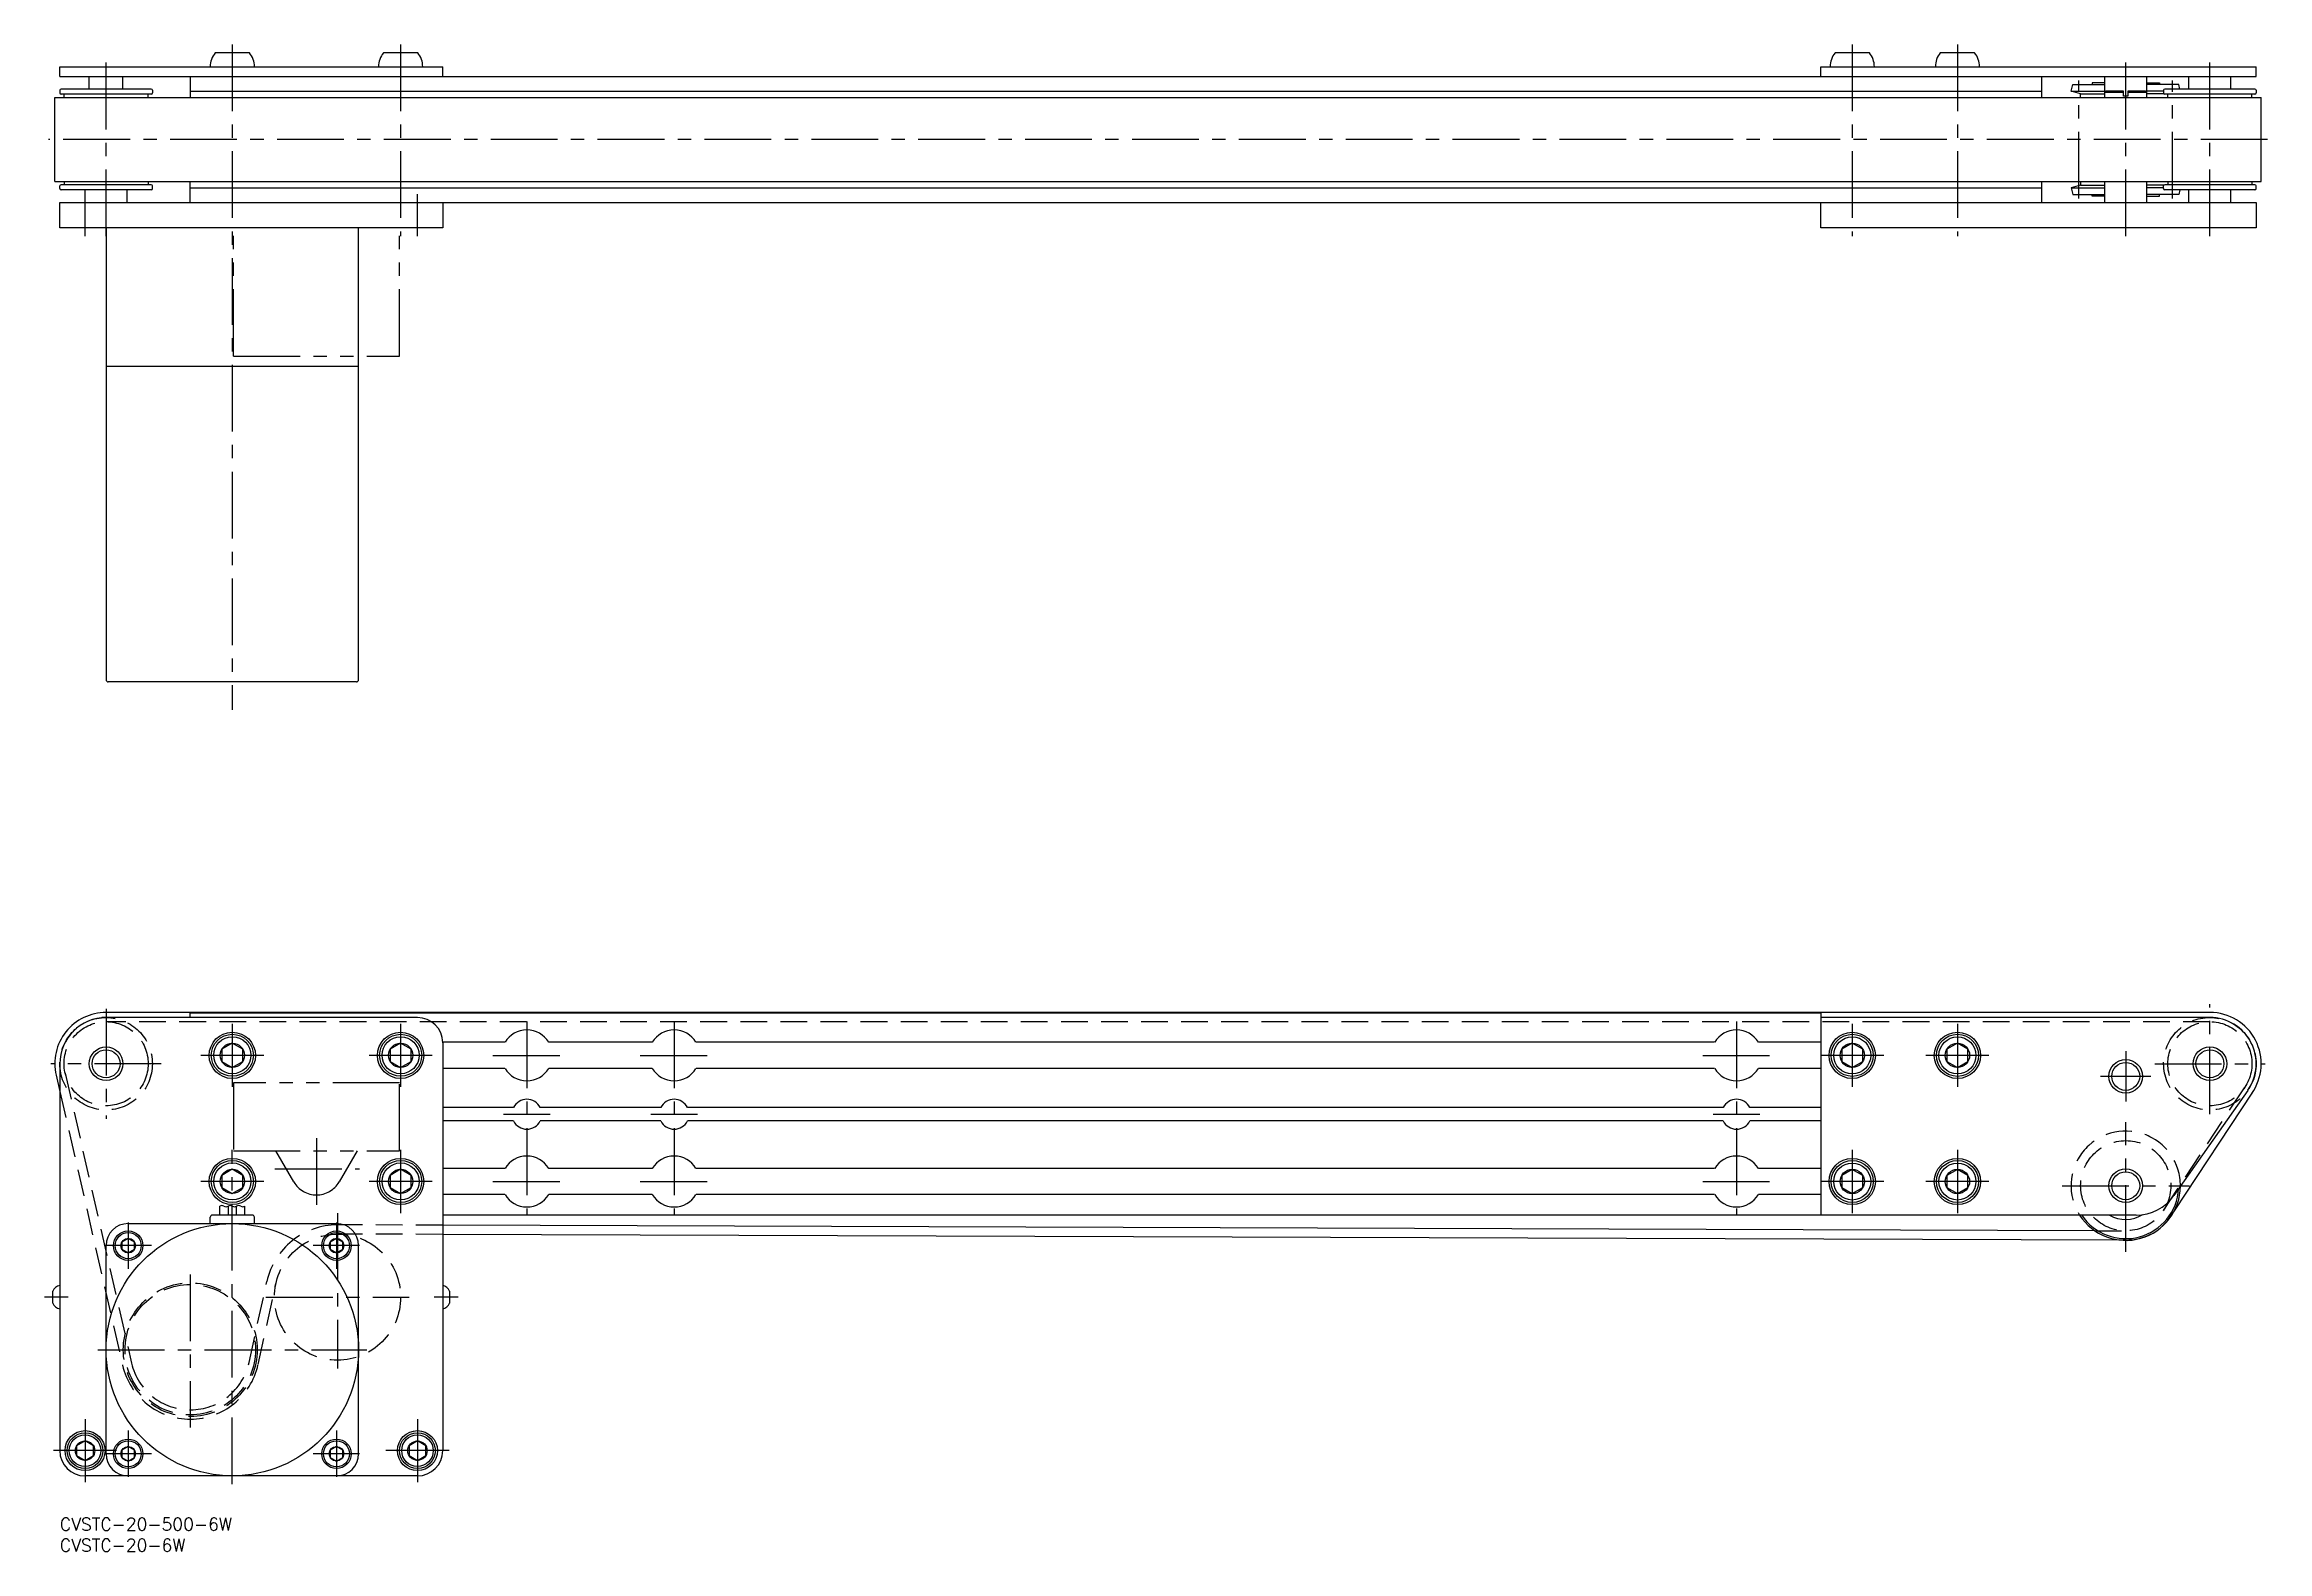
# Model space of a CAD drawing. Extents: x -4 to 525, y -8 to 350.
import ezdxf

# ---------------------------------------------------------------- set-up
doc = ezdxf.new("R2010")
doc.units = 0
doc.header["$LTSCALE"] = 0.5
for name, pattern in [('CENTER', [50.8, 31.75, -6.35, 6.35, -6.35]), ('DASHED', [19.05, 12.7, -6.35]), ('PHANTOM', [63.5, 31.75, -6.35, 6.35, -6.35, 6.35, -6.35])]:
    doc.linetypes.add(name, pattern=pattern)
for name, color, linetype in [('MSM_CENTER', 1, 'CENTER'), ('MSM_CONTINUOUS', 7, 'CONTINUOUS'), ('MSM_DASHED', 4, 'DASHED'), ('MSM_IMAGINARY', 6, 'PHANTOM'), ('MSM_NARROW', 5, 'CONTINUOUS'), ('MSM_PART_NUMBER', 7, 'CONTINUOUS')]:
    doc.layers.add(name, color=color, linetype=linetype)
doc.styles.get("Standard").update_dxf_attribs({"font": 'txt.shx', "height": 3, "bigfont": 'bigfont.shx'})

# ---------------------------------------------------------------- blocks, each defined once
blk = doc.blocks.new('*U12')
at = {"layer": 'MSM_PART_NUMBER'}
blk.add_text('CVSTC-20-500-6W', height=3, dxfattribs=at).set_placement((0, -3))
blk = doc.blocks.new('*U13')
at = {"layer": 'MSM_PART_NUMBER'}
blk.add_text('CVSTC-20-6W', height=3, dxfattribs=at).set_placement((0, -8))

msp = doc.modelspace()

# ---------------------------------------------------------------- linework, layer by layer
at = {"layer": 'MSM_CENTER'}
for p, q in [((41, 350.4), (41, 192.17)), ((81, 350.4), (81, 304.8)), ((426, 350.4), (426, 304.8)), ((451, 350.4), (451, 304.8)), ((11, 304.8), (11, 347.1)), ((491, 304.8), (491, 347.1)), ((511, 304.8), (511, 347.1)), ((479.86, 313.75), (479.86, 341.84)), ((502.14, 313.75), (502.14, 341.84)), ((524.7, 327.8), (-2.7, 327.8)), ((6, 304.8), (6, 314.8)), ((85, 304.8), (85, 314.8)), ((511, 96), (511, 122.2)), ((11, 121.1), (11, 94.9)), ((41, 117.5), (41, 102.5)), ((81, 117.5), (81, 102.5)), ((111, 118.05), (111, 71.95)), ((146, 118.05), (146, 71.95)), ((398.5, 118.05), (398.5, 71.95)), ((426, 117.5), (426, 102.5)), ((451, 117.5), (451, 102.5)), ((491, 111), (491, 99)), ((24.1, 108), (-2.1, 108)), ((48.5, 110), (33.5, 110)), ((88.5, 110), (73.5, 110)), ((102.95, 110), (119.05, 110)), ((137.95, 110), (154.05, 110)), ((390.45, 110), (406.55, 110)), ((433.5, 110), (418.5, 110)), ((458.5, 110), (443.5, 110)), ((497.9, 108), (524.1, 108)), ((497, 105), (485, 105)), ((105.45, 96), (116.55, 96)), ((140.45, 96), (151.55, 96)), ((392.95, 96), (404.05, 96)), ((61, 90.34), (61, 74.3)), ((491, 63.27), (491, 94.14)), ((41, 8), (41, 87.5)), ((81, 87.5), (81, 72.5)), ((426, 87.5), (426, 72.5)), ((451, 87.5), (451, 72.5)), ((48.5, 80), (33.5, 80)), ((51.12, 83), (71.26, 83)), ((88.5, 80), (73.5, 80)), ((102.95, 80), (119.05, 80)), ((137.95, 80), (154.05, 80)), ((390.45, 80), (406.55, 80)), ((433.5, 80), (418.5, 80)), ((458.5, 80), (443.5, 80)), ((475.86, 79), (506.14, 79)), ((16.25, 70.25), (16.25, 59.25)), ((65.75, 70.25), (65.75, 59.25)), ((66, 72.5), (66, 35.5)), ((21.75, 64.75), (10.75, 64.75)), ((71.25, 64.75), (60.25, 64.75)), ((31, 57.91), (31, 21.5)), ((2, 52.5), (-3.65, 52.5)), ((49, 52.5), (83, 52.5)), ((94.65, 52.5), (89, 52.5)), ((9, 40), (73, 40)), ((6, 23.5), (6, 8.5)), ((85, 23.5), (85, 8.5)), ((13.5, 16), (-1.5, 16)), ((16.25, 20.75), (16.25, 9.75)), ((65.75, 20.75), (65.75, 9.75)), ((92.5, 16), (77.5, 16)), ((21.75, 15.25), (10.75, 15.25)), ((71.25, 15.25), (60.25, 15.25))]:
    msp.add_line(p, q, dxfattribs=at)
at = {"layer": 'MSM_CONTINUOUS'}
for p, q in [((0, 345.1), (91, 345.1)), ((0, 342.8), (0, 345.1)), ((45.08, 348.4), (36.92, 348.4)), ((85.08, 348.4), (76.92, 348.4)), ((91, 342.8), (91, 345.1)), ((418.5, 345.1), (522, 345.1)), ((418.5, 342.8), (418.5, 345.1)), ((430.08, 348.4), (421.92, 348.4)), ((455.08, 348.4), (446.92, 348.4)), ((522, 342.8), (522, 345.1)), ((0, 342.8), (522, 342.8)), ((0, 339.5), (0, 338.85)), ((21.7, 339.8), (0.3, 339.8)), ((21.7, 338.55), (0.3, 338.55)), ((1, 337.8), (1, 338.55)), ((7, 339.8), (7, 342.8)), ((15, 339.8), (15, 342.8)), ((21, 337.8), (21, 338.55)), ((22, 339.5), (22, 338.85)), ((31, 342.8), (31, 337.8)), ((31, 339.3), (471, 339.3)), ((471, 342.8), (471, 337.8)), ((478, 339.3), (478.41, 340.84)), ((480.28, 338.69), (478, 339.3)), ((478, 339.3), (486, 339.3)), ((478.41, 340.84), (486, 340.84)), ((480.28, 338.69), (486, 338.69)), ((480.28, 337.8), (480.28, 338.69)), ((486, 341.3), (483, 341.3)), ((483, 341.3), (483, 340.84)), ((486, 337.8), (486, 342.8)), ((486.3, 339.3), (486, 339)), ((490.5, 339), (486, 339)), ((490.5, 339.3), (486.3, 339.3)), ((490.5, 338.1), (490.5, 339.3)), ((491.5, 339.3), (491.5, 338.1)), ((495.7, 339.3), (491.5, 339.3)), ((496, 339), (491.5, 339)), ((496, 339), (495.7, 339.3)), ((496, 337.8), (496, 342.8)), ((496, 341.3), (499, 341.3)), ((503.59, 340.84), (496, 340.84)), ((500, 339.3), (496, 339.3)), ((500.05, 338.69), (496, 338.69)), ((499, 341.3), (499, 340.84)), ((500, 339.5), (500, 338.85)), ((521.7, 339.8), (500.3, 339.8)), ((521.7, 338.55), (500.3, 338.55)), ((501, 337.8), (501, 338.55)), ((503.87, 339.8), (503.59, 340.84)), ((506, 339.8), (506, 342.8)), ((516, 339.8), (516, 342.8)), ((521, 337.8), (521, 338.55)), ((522, 339.5), (522, 338.85)), ((-1.2, 337.8), (523.2, 337.8)), ((-1.2, 317.8), (-1.2, 337.8)), ((491.5, 338.1), (490.5, 338.1)), ((523.2, 317.8), (523.2, 337.8)), ((-1.2, 317.8), (523.2, 317.8)), ((21.7, 317.05), (0.3, 317.05)), ((1, 317.8), (1, 317.05)), ((21, 317.8), (21, 317.05)), ((31, 312.8), (31, 317.8)), ((471, 317.8), (471, 312.8)), ((480.28, 317.8), (480.28, 316.91)), ((486, 312.8), (486, 317.8)), ((496, 312.8), (496, 317.8)), ((521.7, 317.05), (500.3, 317.05)), ((501, 317.8), (501, 317.05)), ((521, 317.8), (521, 317.05)), ((0, 316.1), (0, 316.75)), ((0, 312.8), (522, 312.8)), ((0, 306.8), (0, 312.8)), ((21.7, 315.8), (0.3, 315.8)), ((6, 312.8), (6, 315.8)), ((16, 312.8), (16, 315.8)), ((22, 316.1), (22, 316.75)), ((31, 316.3), (471, 316.3)), ((91, 312.8), (91, 306.8)), ((418.5, 306.8), (418.5, 312.8)), ((480.28, 316.91), (478, 316.3)), ((478, 316.3), (478.41, 314.75)), ((478, 316.3), (486, 316.3)), ((478.41, 314.75), (486, 314.75)), ((480.28, 316.91), (486, 316.91)), ((483, 314.3), (483, 314.75)), ((486, 314.3), (483, 314.3)), ((500.05, 316.91), (496, 316.91)), ((500, 316.3), (496, 316.3)), ((503.59, 314.75), (496, 314.75)), ((496, 314.3), (499, 314.3)), ((499, 314.3), (499, 314.75)), ((500, 316.1), (500, 316.75)), ((521.7, 315.8), (500.3, 315.8)), ((503.87, 315.8), (503.59, 314.75)), ((506, 312.8), (506, 315.8)), ((516, 312.8), (516, 315.8)), ((522, 316.1), (522, 316.75)), ((522, 312.8), (522, 306.8)), ((91, 306.8), (0, 306.8)), ((11, 306.8), (11, 199.3)), ((71, 199.3), (71, 306.8)), ((522, 306.8), (418.5, 306.8)), ((71, 273.8), (11, 273.8)), ((70.5, 198.8), (11.5, 198.8)), ((85, 119), (10, 119)), ((511, 120.2), (11, 120.2)), ((418.5, 120), (31, 120)), ((31, 119), (31, 120)), ((418.5, 120), (418.5, 72)), ((511, 119), (418.5, 119)), ((41, 112.9), (38.5, 111.46)), ((38.5, 111.46), (38.5, 108.57)), ((43.5, 111.46), (41, 112.9)), ((43.5, 108.57), (43.5, 111.46)), ((81, 112.9), (78.5, 111.46)), ((78.5, 111.46), (78.5, 108.57)), ((83.5, 111.46), (81, 112.9)), ((83.5, 108.57), (83.5, 111.46)), ((105.8, 113.1), (91, 113.1)), ((91, 113), (91, 16)), ((140.8, 113.1), (116.2, 113.1)), ((393.3, 113.1), (151.2, 113.1)), ((418.5, 113.1), (403.7, 113.1)), ((426, 112.89), (423.5, 111.44)), ((423.5, 111.44), (423.5, 108.56)), ((428.5, 111.44), (426, 112.89)), ((428.5, 108.56), (428.5, 111.44)), ((451, 112.89), (448.5, 111.44)), ((448.5, 111.44), (448.5, 108.56)), ((453.5, 111.44), (451, 112.89)), ((453.5, 108.56), (453.5, 111.44)), ((0, 108), (0, 16)), ((38.5, 108.57), (41, 107.13)), ((41, 107.13), (43.5, 108.57)), ((78.5, 108.57), (81, 107.13)), ((81, 107.13), (83.5, 108.57)), ((105.8, 106.9), (91, 106.9)), ((140.8, 106.9), (116.2, 106.9)), ((393.3, 106.9), (151.2, 106.9)), ((418.5, 106.9), (403.7, 106.9)), ((423.5, 108.56), (426, 107.11)), ((426, 107.11), (428.5, 108.56)), ((448.5, 108.56), (451, 107.11)), ((451, 107.11), (453.5, 108.56)), ((-0.89, 105.27), (0, 101.38)), ((520, 101.68), (502.45, 76.68)), ((502.56, 73.05), (521.18, 101.28)), ((107.83, 97.6), (91, 97.6)), ((142.83, 97.6), (114.17, 97.6)), ((395.33, 97.6), (149.17, 97.6)), ((418.5, 97.6), (401.67, 97.6)), ((107.83, 94.4), (91, 94.4)), ((142.83, 94.4), (114.17, 94.4)), ((395.33, 94.4), (149.17, 94.4)), ((418.5, 94.4), (401.67, 94.4)), ((41, 82.9), (38.5, 81.46)), ((38.5, 81.46), (38.5, 78.57)), ((43.5, 81.46), (41, 82.9)), ((43.5, 78.57), (43.5, 81.46)), ((81, 82.9), (78.5, 81.46)), ((78.5, 81.46), (78.5, 78.57)), ((83.5, 81.46), (81, 82.9)), ((83.5, 78.57), (83.5, 81.46)), ((105.8, 83.1), (91, 83.1)), ((140.8, 83.1), (116.2, 83.1)), ((393.3, 83.1), (151.2, 83.1)), ((418.5, 83.1), (403.7, 83.1)), ((426, 82.89), (423.5, 81.44)), ((423.5, 81.44), (423.5, 78.56)), ((428.5, 81.44), (426, 82.89)), ((428.5, 78.56), (428.5, 81.44)), ((451, 82.89), (448.5, 81.44)), ((448.5, 81.44), (448.5, 78.56)), ((453.5, 81.44), (451, 82.89)), ((453.5, 78.56), (453.5, 81.44)), ((38, 72), (38, 74.13)), ((38.5, 78.57), (41, 77.13)), ((40, 74.13), (40, 72)), ((41, 77.13), (43.5, 78.57)), ((42, 72), (42, 74.13)), ((44, 72), (44, 74.13)), ((78.5, 78.57), (81, 77.13)), ((81, 77.13), (83.5, 78.57)), ((105.8, 76.9), (91, 76.9)), ((140.8, 76.9), (116.2, 76.9)), ((393.3, 76.9), (151.2, 76.9)), ((418.5, 76.9), (403.7, 76.9)), ((423.5, 78.56), (426, 77.11)), ((426, 77.11), (428.5, 78.56)), ((448.5, 78.56), (451, 77.11)), ((451, 77.11), (453.5, 78.56)), ((16.25, 70), (65.75, 70)), ((35.75, 70), (35.75, 71.5)), ((45.75, 72), (36.25, 72)), ((46.25, 70), (46.25, 71.5)), ((493.44, 72), (91, 72)), ((483.62, 68.3), (91, 69.62)), ((11, 15.25), (11, 64.75)), ((16.25, 66.48), (14.75, 65.61)), ((14.75, 65.61), (14.75, 63.88)), ((14.75, 63.88), (16.25, 63.02)), ((17.75, 65.61), (16.25, 66.48)), ((16.25, 63.02), (17.75, 63.88)), ((17.75, 63.88), (17.75, 65.61)), ((65.75, 66.48), (64.25, 65.61)), ((64.25, 65.61), (64.25, 63.88)), ((64.25, 63.88), (65.75, 63.02)), ((67.25, 65.61), (65.75, 66.48)), ((65.75, 63.02), (67.25, 63.88)), ((67.25, 63.88), (67.25, 65.61)), ((71, 15.25), (71, 64.75)), ((489.56, 66.08), (91, 67.42)), ((-1.65, 51.1), (-1.65, 53.9)), ((92.65, 53.9), (92.65, 51.1)), ((6, 18.31), (4, 17.15)), ((4, 17.15), (4, 14.85)), ((8, 17.15), (6, 18.31)), ((8, 14.85), (8, 17.15)), ((16.25, 16.98), (14.75, 16.12)), ((14.75, 16.12), (14.75, 14.39)), ((17.75, 16.12), (16.25, 16.98)), ((17.75, 14.39), (17.75, 16.12)), ((65.75, 16.98), (64.25, 16.12)), ((64.25, 16.12), (64.25, 14.39)), ((67.25, 16.12), (65.75, 16.98)), ((67.25, 14.39), (67.25, 16.12)), ((85, 18.31), (83, 17.15)), ((83, 17.15), (83, 14.85)), ((87, 17.15), (85, 18.31)), ((87, 14.85), (87, 17.15)), ((4, 14.85), (6, 13.69)), ((6, 13.69), (8, 14.85)), ((14.75, 14.39), (16.25, 13.52)), ((16.25, 13.52), (17.75, 14.39)), ((64.25, 14.39), (65.75, 13.52)), ((65.75, 13.52), (67.25, 14.39)), ((83, 14.85), (85, 13.69)), ((85, 13.69), (87, 14.85)), ((85, 10), (6, 10))]:
    msp.add_line(p, q, dxfattribs=at)
for centre, radius in [((11, 108), 3.32), ((41, 110), 5.5), ((41, 110.02), 5), ((41, 110.02), 4.4), ((41, 110.02), 2.89), ((81, 110), 5.5), ((81, 110.02), 5), ((81, 110.02), 4.4), ((81, 110.02), 2.89), ((426, 110), 5.5), ((426, 110), 5), ((426, 110), 4.4), ((426, 110), 2.89), ((451, 110), 5.5), ((451, 110), 5), ((451, 110), 4.4), ((451, 110), 2.89), ((511, 108), 3.32), ((491, 105), 3.32), ((41, 80), 5.5), ((41, 80.02), 5), ((81, 80), 5.5), ((81, 80.02), 5), ((426, 80), 5.5), ((426, 80), 5), ((451, 80), 5.5), ((451, 80), 5), ((41, 80.02), 4.4), ((41, 80.02), 2.89), ((81, 80.02), 4.4), ((81, 80.02), 2.89), ((426, 80), 4.4), ((426, 80), 2.89), ((451, 80), 4.4), ((451, 80), 2.89), ((491, 79), 3.32), ((41, 40), 30), ((16.25, 64.75), 3.5), ((16.25, 64.75), 3.1), ((16.25, 64.75), 1.73), ((65.75, 64.75), 3.5), ((65.75, 64.75), 3.1), ((65.75, 64.75), 1.73), ((6, 16), 4.75), ((6, 16), 4.25), ((6, 16), 3.75), ((6, 16), 2.31), ((16.25, 15.25), 3.5), ((16.25, 15.25), 3.1), ((16.25, 15.25), 1.73), ((65.75, 15.25), 3.5), ((65.75, 15.25), 3.1), ((65.75, 15.25), 1.73), ((85, 16), 4.75), ((85, 16), 4.25), ((85, 16), 3.75), ((85, 16), 2.31)]:
    msp.add_circle(centre, radius, dxfattribs=at)
for centre, radius, start, end in [((41, 345.1), 5.25, 141.0552, 180), ((41, 345.1), 5.25, 0, 38.9448), ((81, 345.1), 5.25, 141.0552, 180), ((81, 345.1), 5.25, 0, 38.9448), ((426, 345.1), 5.25, 141.0552, 180), ((426, 345.1), 5.25, 0, 38.9448), ((451, 345.1), 5.25, 141.0552, 180), ((451, 345.1), 5.25, 0, 38.9448), ((0.3, 339.5), 0.3, 90, 180), ((0.3, 338.85), 0.3, 180, 270), ((21.7, 339.5), 0.3, 0, 90), ((21.7, 338.85), 0.3, 270, 0), ((500.3, 339.5), 0.3, 90, 180), ((500.3, 338.85), 0.3, 180, 270), ((521.7, 339.5), 0.3, 0, 90), ((521.7, 338.85), 0.3, 270, 0), ((0.3, 316.75), 0.3, 90, 180), ((21.7, 316.75), 0.3, 360, 90), ((500.3, 316.75), 0.3, 90, 180), ((521.7, 316.75), 0.3, 0, 90), ((0.3, 316.1), 0.3, 180, 270), ((21.7, 316.1), 0.3, 270, 360), ((500.3, 316.1), 0.3, 180, 270), ((521.7, 316.1), 0.3, 270, 0), ((11.5, 199.3), 0.5, 180, 270), ((70.5, 199.3), 0.5, 270, 0), ((11, 108), 12.2, 90, 192.9115), ((11, 108), 11, 90, 180), ((85, 113), 6, 0, 90), ((511, 108), 12.2, 324.6351, 90), ((511, 108), 11, 325, 90), ((111, 110), 6.05, 30.8236, 149.1764), ((146, 110), 6.05, 30.8236, 149.1764), ((398.5, 110), 6.05, 30.8236, 149.1764), ((111, 110), 6.05, 210.8236, 329.1764), ((146, 110), 6.05, 210.8236, 329.1764), ((398.5, 110), 6.05, 210.8236, 329.1764), ((111, 96), 3.55, 26.7889, 153.2111), ((146, 96), 3.55, 26.7889, 153.2111), ((398.5, 96), 3.55, 26.7889, 153.2111), ((111, 96), 3.55, 206.7889, 333.2111), ((146, 96), 3.55, 206.7889, 333.2111), ((398.5, 96), 3.55, 206.7889, 333.2111), ((111, 80), 6.05, 30.8236, 149.1764), ((146, 80), 6.05, 30.8236, 149.1764), ((398.5, 80), 6.05, 30.8236, 149.1764), ((111, 80), 6.05, 210.8236, 329.1764), ((146, 80), 6.05, 210.8236, 329.1764), ((398.5, 80), 6.05, 210.8236, 329.1764), ((491, 79), 13, 212.579, 359.5162), ((491, 79), 12.59, 213.7919, 356.68), ((493.44, 83), 11, 270, 324.9223), ((16.25, 64.75), 5.25, 90, 180), ((36.25, 71.5), 0.5, 90, 180), ((45.75, 71.5), 0.5, 0, 90), ((65.75, 64.75), 5.25, 0, 90), ((491, 79), 8, 241.045, 300.7334), ((0.25, 53.27), 2, 97.0827, 161.4961), ((90.75, 53.27), 2, 18.5039, 82.9173), ((0.25, 51.73), 2, 198.5039, 262.9173), ((90.75, 51.73), 2, 277.0827, 341.4961), ((6, 16), 6, 180, 270), ((85, 16), 6, 270, 0), ((16.25, 15.25), 5.25, 180, 270), ((65.75, 15.25), 5.25, 270, 0)]:
    msp.add_arc(centre, radius, start, end, dxfattribs=at)
at = {"layer": 'MSM_DASHED'}
for p, q in [((511, 118), (11, 118)), ((1.25, 105.77), (17.06, 36.8)), ((0, 101.38), (14.92, 36.31)), ((499.95, 73.09), (519.35, 102.49)), ((91, 69.62), (66, 69.7)), ((501.79, 71.88), (502.56, 73.05)), ((91, 67.42), (66, 67.5)), ((483.62, 68.3), (491, 68.28)), ((490.96, 66.08), (489.56, 66.08)), ((44.97, 36.93), (49.2, 56.19)), ((47.12, 36.46), (51.35, 55.72))]:
    msp.add_line(p, q, dxfattribs=at)
for centre, radius in [((11, 108), 11), ((11, 108), 10), ((511, 108), 11), ((511, 108), 10), ((491, 79), 10.72), ((66, 52.5), 15), ((31, 40), 15.91), ((31, 40), 15.5)]:
    msp.add_circle(centre, radius, dxfattribs=at)
for centre, radius, start, end in [((491, 79), 13, 359.5162, 212.579), ((66, 52.5), 17.2, 90, 167.6019), ((491, 79), 12.93, 269.8079, 326.587), ((31, 40), 16.5, 192.9115, 347.6019), ((31, 40), 14.3, 192.9115, 347.6019)]:
    msp.add_arc(centre, radius, start, end, dxfattribs=at)
at = {"layer": 'MSM_IMAGINARY'}
for p, q in [((41.25, 276.3), (41.25, 306.8)), ((80.75, 276.3), (80.75, 306.8)), ((41.25, 276.3), (80.75, 276.3)), ((80.75, 103.5), (41.25, 103.5)), ((41.25, 103.5), (41.25, 87.3)), ((80.75, 87.3), (80.75, 103.5)), ((41.25, 87.3), (80.75, 87.3)), ((55.63, 79.9), (51.36, 87.3)), ((70.64, 87.3), (66.37, 79.9))]:
    msp.add_line(p, q, dxfattribs=at)
msp.add_arc((61, 83), 6.2, 210, 330, dxfattribs=at)
at = {"layer": 'MSM_NARROW'}
for centre in [(11, 108), (511, 108), (491, 105), (491, 79)]:
    msp.add_circle(centre, 4, dxfattribs=at)
for centre, start, end in [((38.5, 73.27), 60, 120), ((39.5, 75), 240, 300), ((40.5, 73.27), 60, 120), ((41.5, 75), 240, 300), ((42.5, 73.27), 60, 120), ((43.5, 75), 240, 300)]:
    msp.add_arc(centre, 1, start, end, dxfattribs=at)

# ---------------------------------------------------------------- block references
at = {"layer": 'MSM_CONTINUOUS'}
for name in ['*U12', '*U13']:
    msp.add_blockref(name, (0, 0), dxfattribs=at)

doc.saveas('drawing.dxf')
